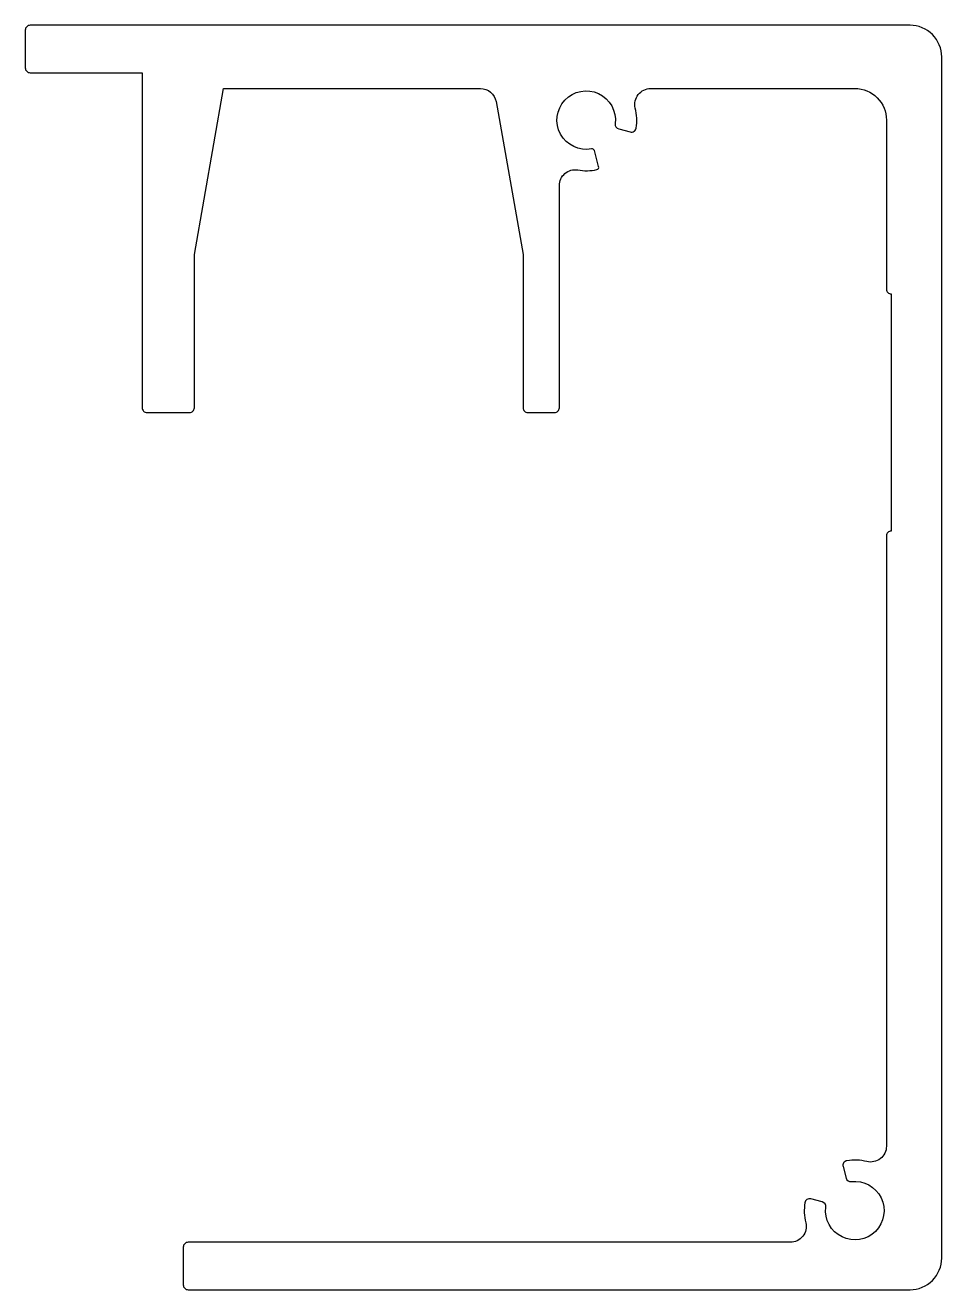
# Model space of a CAD drawing. Extents: x -192.9 to -134.9, y 175 to 255.
import ezdxf

# ---------------------------------------------------------------- set-up
doc = ezdxf.new("R2010")
doc.units = 0
doc.header["$LTSCALE"] = 15
doc.layers.get('0').update_dxf_attribs({"linetype": 'CONTINUOUS'})

msp = doc.modelspace()

# ---------------------------------------------------------------- linework, layer by layer
at = {"color": 0, "ltscale": 0.05}
msp.add_lwpolyline([(-182.581, 175.044), (-136.881, 175.044, 0.414214), (-134.881, 177.044), (-134.881, 253.044, 0.414214), (-136.881, 255.044), (-192.581, 255.044, 0.414214), (-192.881, 254.744), (-192.881, 252.344, 0.414214), (-192.581, 252.044), (-185.481, 252.044), (-185.481, 230.844, 0.414214), (-185.181, 230.544), (-182.481, 230.544, 0.414214), (-182.181, 230.844), (-182.181, 240.544), (-180.33, 251.044), (-164.072, 251.044, -0.36397), (-163.087, 250.218), (-161.381, 240.544), (-161.381, 230.844, 0.414214), (-161.081, 230.544), (-159.381, 230.544, 0.414214), (-159.081, 230.844), (-159.081, 244.903, -0.464153), (-157.915, 245.889, 0.095299), (-156.706, 245.916, 0.428698), (-156.593, 246.101), (-156.865, 247.117, 0.392393), (-157.038, 247.226, -3.063027), (-155.545, 248.819, 0.373781), (-155.325, 248.493), (-154.595, 248.297, 0.444903), (-154.221, 248.54, 0.099974), (-154.273, 249.806, -0.486513), (-153.302, 251.044), (-140.381, 251.044, -0.414214), (-138.381, 249.044), (-138.381, 238.344, 0.414214), (-138.081, 238.044), (-138.081, 223.044, 0.414214), (-138.381, 222.744), (-138.381, 184.123, -0.486513), (-139.619, 183.152, 0.099974), (-140.885, 183.204, 0.444903), (-141.128, 182.83), (-140.932, 182.1, 0.373781), (-140.606, 181.88, -2.902488), (-142.217, 180.269, 0.373781), (-142.438, 180.595), (-143.167, 180.79, 0.444903), (-143.541, 180.548, 0.099974), (-143.489, 179.282, -0.486513), (-144.46, 178.044), (-182.581, 178.044, 0.414214), (-182.881, 177.744), (-182.881, 175.344, 0.414214), (-182.581, 175.044, 1)], format="xyb", dxfattribs=at)

doc.saveas('drawing.dxf')
